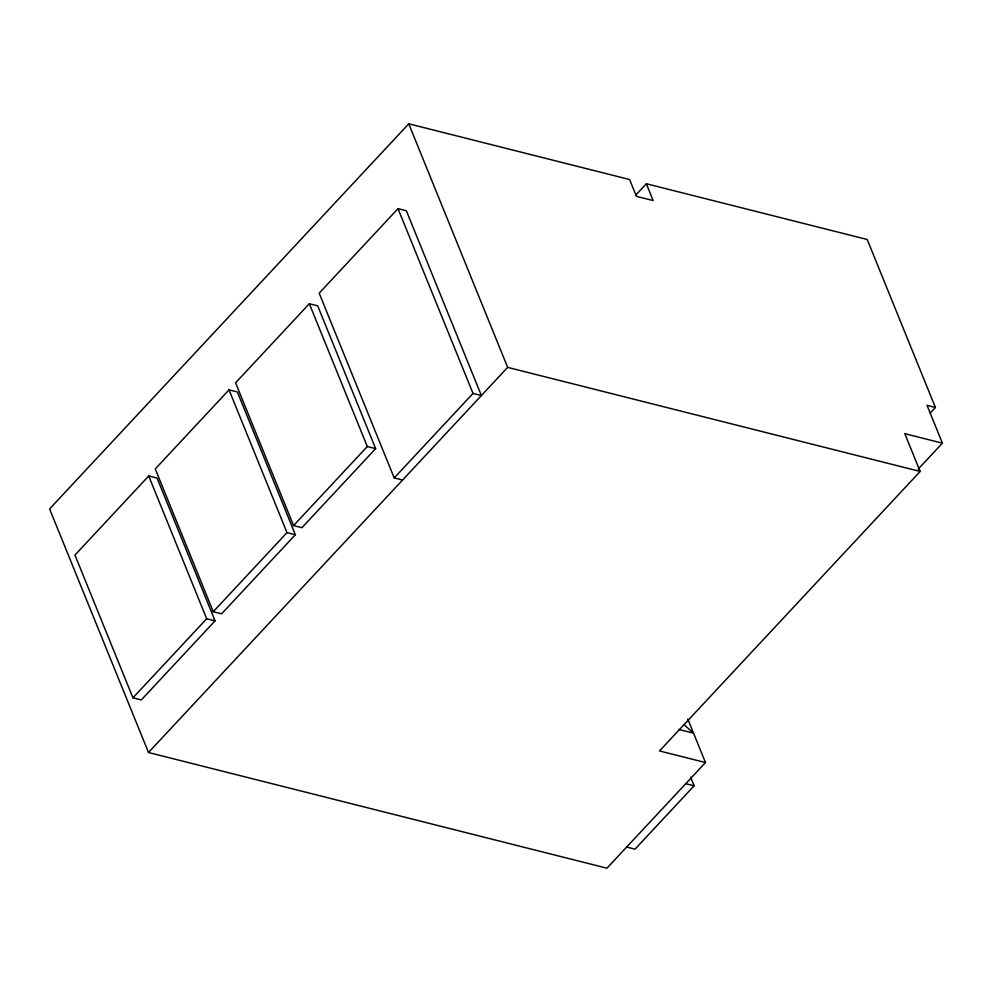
<?xml version="1.0" encoding="UTF-8"?>
<svg xmlns="http://www.w3.org/2000/svg" width="992" height="992" viewBox="0 0 992 992"><rect width="100%" height="100%" fill="white"/><g stroke="black" fill="none" stroke-linecap="round" stroke-linejoin="round"><path stroke-width="1.49" d="M635.785 195.077L646.338 183.756L653.158 200.558L636.442 196.342L629.622 179.54L408.754 123.802L49.6 508.946L148.502 752.506L606.943 868.198L705.473 762.55L687.803 719.026M148.713 475.986L74.97 555.061L132.94 697.835L141.298 699.943L215.041 620.868L157.071 478.094L148.713 475.986L206.683 618.76L215.041 620.868M229.016 389.856L155.273 468.943L213.255 611.717L221.613 613.825L295.356 534.75L237.373 391.964L229.016 389.856L286.998 532.642L295.356 534.75M309.33 303.738L235.588 382.813L293.57 525.599L301.915 527.707L375.658 448.632L317.688 305.846L309.33 303.738L367.3 446.524L375.658 448.632M398.003 208.655L473.023 393.427L481.38 395.535L406.36 210.763L398.003 208.655L319.176 293.173L394.208 477.946L402.566 480.054M132.94 697.835L206.683 618.76M213.255 611.717L286.998 532.642M293.57 525.599L367.3 446.524M394.208 477.946L473.023 393.427M148.502 752.506L507.656 367.362L920.142 471.46L659.506 750.944L705.473 762.55M930.161 413.094L935.406 407.476L867.206 239.494L646.338 183.756M918.183 469.129L942.4 443.164L927.049 405.368L935.406 407.476M690.618 777.17L694.115 785.788L635.004 849.177L626.646 847.069M942.4 443.164L904.803 433.665L920.142 471.46M678.714 729.418L693.532 733.15L683.91 724.557M685.77 783.68L694.115 785.788M408.754 123.802L507.656 367.362"/></g></svg>
